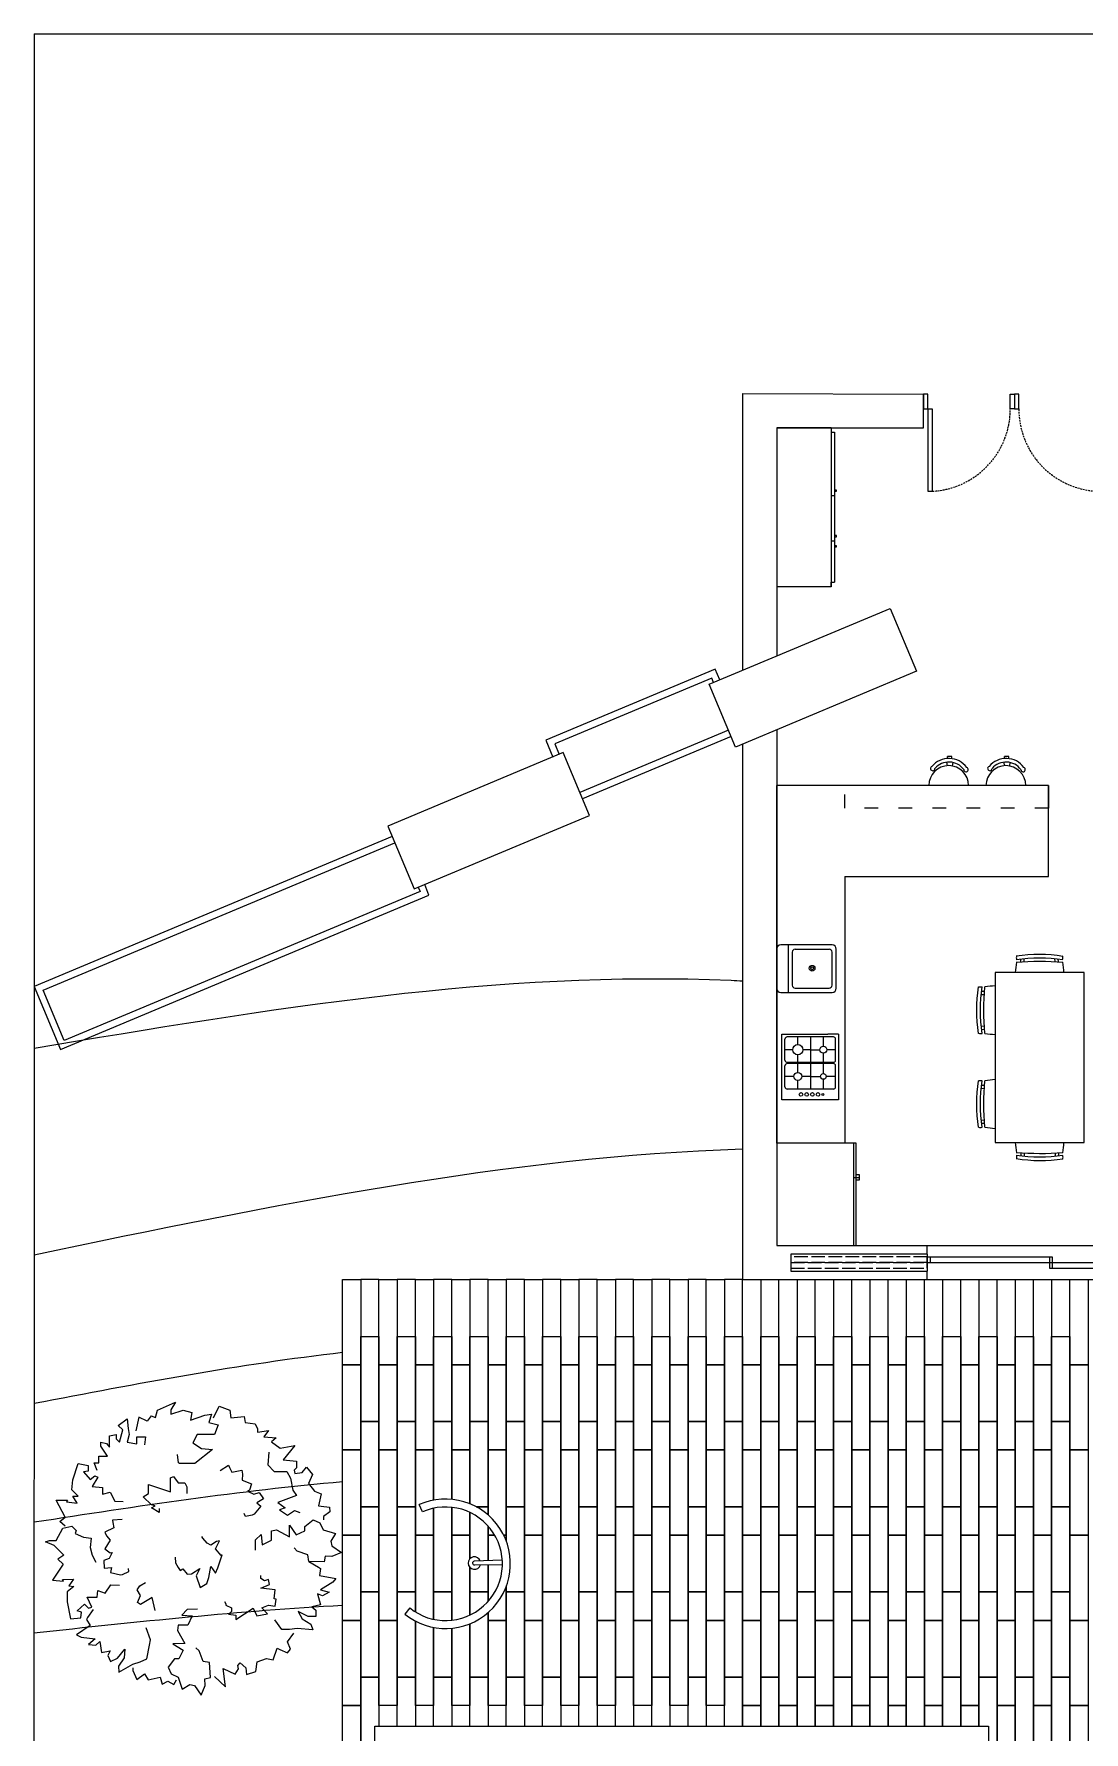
# Model space of a CAD drawing. Header units: millimetres. Extents: x 3468 to 20390, y -976 to 7887.
# Drawn here: x 14313 to 15237, y 6392 to 7887 of the extents above; entities that cross this region are included whole.
import ezdxf

# ---------------------------------------------------------------- set-up
doc = ezdxf.new("R2010")
doc.units = ezdxf.units.MM
for name, pattern in [('ACAD_ISO02W100', [15, 12, -3]), ('ACAD_ISO03W100', [30, 12, -18]), ('TRATTEGGIATA2', [9.525, 6.35, -3.175])]:
    doc.linetypes.add(name, pattern=pattern)
for name, color, linetype, lineweight in [('A-DOOR-FULL', 4, 'Continuous', 18), ('A-FURN', 9, 'Continuous', 13), ('curve di livello', 6, 'Continuous', 9), ('MURO', 1, 'Continuous', 25), ('pavimentazione esterna', 51, 'Continuous', 15), ('PROIEZIONI_finissime_fine lines', 251, 'Continuous', 5), ('VERDE_alberi', 104, 'Continuous', 5), ('vetro', 140, 'Continuous', 15), ('Wall', 7, 'Continuous', 20)]:
    doc.layers.add(name, color=color, linetype=linetype, lineweight=lineweight)
doc.layers.add('VEGETAZIONE', color=7, linetype='Continuous', true_color=0x007a00)
doc.layers.add('VERDE_giardino_garden', color=7, linetype='Continuous', lineweight=13, true_color=0x426227)

# ---------------------------------------------------------------- blocks, each defined once
blk = doc.blocks.new('REF36T')
for p, q in [((0, -26.999999), (36, -26.999999)), ((11, -27.999999), (11, -28.999999)), ((11, -28.999999), (13, -28.999999)), ((12, -26.999999), (12, -28.999999)), ((13, -28.999999), (13, -27.999999))]:
    blk.add_line(p, q)
blk.add_lwpolyline([(0, -27.999999), (0, 0), (36, 0), (36, -27.999999)], close=True)
blk = doc.blocks.new('A$C396F796F')
at = {"layer": 'VERDE_alberi'}
for points in [[(-1.246, 3.854), (-1.122, 3.81), (-1.066, 4.005), (-0.576, 4.226), (-0.702, 4.018), (-0.702, 3.901), (-0.365, 4.005), (-0.127, 3.94), (-0.155, 3.732), (0.238, 3.875), (0.42, 3.901), (0.35, 3.667), (0.602, 3.602), (0.504, 3.341), (0.027, 3.341), (-0.099, 3.107), (0.14, 2.951), (0.448, 2.925), (-0.043, 2.535), (-0.463, 2.535), (-0.491, 2.561), (-0.519, 2.782)], [(-2.728, 2.349), (-2.813, 2.557), (-2.686, 2.557), (-2.686, 2.739), (-2.448, 2.739), (-2.63, 3.012), (-2.63, 3.129), (-2.476, 3.09), (-2.392, 2.986), (-2.392, 3.299), (-2.21, 3.338), (-2.21, 3.22), (-2.111, 3.129), (-2.027, 3.468), (-2.153, 3.585), (-1.901, 3.767), (-1.873, 3.507), (-1.845, 3.338), (-1.901, 3.129), (-1.635, 3.077), (-1.635, 3.273), (-1.396, 3.273), (-1.424, 3.051)], [(-1.246, 3.854), (-1.35, 3.705), (-1.586, 3.82), (-1.668, 3.437)], [(0.476, 3.797), (0.63, 4.122), (0.925, 4.005), (0.953, 3.797), (1.318, 3.836), (1.346, 3.667), (1.626, 3.628), (1.682, 3.498), (1.682, 3.406), (1.991, 3.445), (1.864, 3.276), (2.201, 3.25), (2.075, 3.133), (2.31, 2.958)], [(1.996, 2.85), (1.968, 2.499), (2.15, 2.317), (2.496, 2.316), (2.594, 2.134), (2.66, 1.8), (2.758, 1.657), (2.25, 1.465), (2.445, 1.315), (2.291, 1.263), (2.511, 1.118), (2.706, 1.241), (2.855, 1.185)], [(2.31, 2.958), (2.718, 3.036), (2.394, 2.642), (2.764, 2.602), (2.764, 2.422), (2.694, 2.352), (2.714, 2.262), (2.913, 2.292), (3.033, 2.442), (3.203, 2.232), (3.093, 1.983), (3.261, 1.772), (3.44, 1.703), (3.363, 1.373), (3.443, 1.363), (3.673, 1.334), (3.683, 1.204), (3.503, 1.074), (3.502, 0.985)], [(-3.608, 0.808), (-3.762, 0.939), (-3.608, 1.056), (-3.86, 1.524), (-3.552, 1.524), (-3.58, 1.485), (-3.285, 1.446), (-3.398, 1.641), (-3.257, 1.641), (-3.426, 1.81), (-3.398, 2.084), (-3.257, 2.539), (-2.977, 2.487), (-2.977, 2.331), (-3.103, 2.305), (-2.921, 2.097), (-2.795, 2.201), (-2.71, 2.162), (-2.865, 1.901), (-2.584, 1.875), (-2.584, 1.693), (-2.374, 1.745), (-2.248, 1.498), (-2.017, 1.489)], [(0.661, 2.348), (0.888, 2.491), (0.917, 2.432), (0.981, 2.304), (1.254, 2.354), (1.275, 2.248), (1.264, 2.082), (1.52, 1.978), (1.466, 1.805), (1.415, 1.78), (1.586, 1.69), (1.735, 1.736), (1.853, 1.562), (1.671, 1.457), (1.779, 1.365), (1.593, 1.141), (1.543, 1.116), (1.357, 1.081), (1.316, 1.163)], [(-1.019, 1.294), (-1.019, 1.19), (-1.23, 1.32), (-1.132, 1.372), (-1.23, 1.398), (-1.468, 1.619), (-1.314, 1.71), (-1.314, 1.957), (-0.711, 1.762), (-0.711, 2.139), (-0.627, 2.178), (-0.501, 2.009), (-0.318, 2.009), (-0.262, 1.892), (-0.262, 1.71)], [(-2.04, 0.991), (-2.307, 0.973), (-2.296, 0.909), (-2.273, 0.768), (-2.523, 0.647), (-2.478, 0.549), (-2.371, 0.422), (-2.517, 0.186), (-2.371, 0.079), (-2.316, 0.088), (-2.401, -0.084), (-2.548, -0.136), (-2.542, -0.345), (-2.332, -0.324), (-2.366, -0.461), (-2.084, -0.533), (-2.029, -0.524), (-1.857, -0.442), (-1.872, -0.353)], [(1.633, 0.153), (1.633, 0.439), (1.787, 0.582), (1.815, 0.296), (2.068, 0.426), (2.068, 0.686), (2.208, 0.712), (2.572, 0.517), (2.572, 0.842), (2.755, 0.569), (2.993, 0.686), (2.993, 0.803), (3.218, 0.985), (3.4, 0.907), (3.498, 0.712), (3.835, 0.608), (3.708, 0.4), (3.736, 0.27), (4.003, 0.088), (3.736, -0.029), (3.554, -0.016), (3.526, -0.173), (3.105, -0.16), (3.077, 0.023), (2.783, 0.127), (2.699, 0.218)], [(-3.646, 0.014), (-3.916, 0.275), (-4.155, 0.379), (-4.043, 0.418), (-3.86, 0.418), (-3.678, 0.756), (-3.426, 0.808), (-3.313, 0.691), (-3.341, 0.613), (-3.103, 0.509), (-2.893, 0.483), (-2.921, 0.223), (-2.865, 0.015), (-2.767, -0.18)], [(-0.584, -0.039), (-0.577, -0.199), (-0.496, -0.331), (-0.445, -0.414), (-0.367, -0.366), (-0.25, -0.508), (-0.132, -0.501), (0.101, -0.358), (-0.006, -0.556), (0.104, -0.883), (0.292, -0.767), (0.344, -0.604), (0.404, -0.303), (0.532, -0.488), (0.592, -0.336), (0.71, 0.017), (0.688, 0.004), (0.53, 0.186), (0.641, 0.403), (0.56, 0.386), (0.405, 0.29), (0.298, 0.34), (0.18, 0.481), (0.151, 0.529)], [(-3.646, 0.014), (-3.812, -0.101), (-3.669, -0.232), (-3.965, -0.675), (-3.658, -0.704), (-3.682, -0.662), (-3.385, -0.652), (-3.515, -0.835), (-3.376, -0.848), (-3.559, -1.001), (-3.558, -1.276), (-3.461, -1.742), (-3.177, -1.717), (-3.162, -1.562), (-3.285, -1.524), (-3.084, -1.334), (-2.968, -1.449), (-2.881, -1.419), (-3.01, -1.145), (-2.728, -1.146), (-2.711, -0.964), (-2.506, -1.036), (-2.357, -0.802), (-2.118, -0.815)], [(3.105, -0.16), (3.365, -0.315), (3.421, -0.354), (3.393, -0.549), (3.842, -0.627), (3.758, -0.731), (3.421, -0.939), (3.659, -1.004), (3.477, -1.109), (3.337, -1.057), (3.421, -1.356), (3.183, -1.408), (3.295, -1.499), (3.295, -1.681), (3.084, -1.681), (2.804, -1.538), (2.916, -1.746), (3.155, -1.889), (3.211, -2.045), (2.776, -2.006), (2.566, -2.032), (2.355, -2.032), (2.168, -1.772)], [(-1.131, -1.513), (-1.214, -1.152), (-1.538, -1.346), (-1.615, -1.294), (-1.535, -1.099), (-1.629, -0.942), (-1.557, -0.834), (-1.401, -0.74)], [(0.773, -1.265), (0.814, -1.331), (0.814, -1.37), (0.968, -1.435), (0.968, -1.539), (0.884, -1.617), (1.094, -1.643), (1.094, -1.76), (1.571, -1.448), (1.669, -1.656), (1.964, -1.604), (1.81, -1.435), (1.992, -1.37), (2.174, -1.396), (2.202, -1.201), (2.146, -1.188), (2.174, -0.94), (1.782, -0.901), (2.02, -0.797), (1.992, -0.654), (1.88, -0.693), (1.782, -0.628), (1.782, -0.55)], [(-2.842, -1.484), (-2.993, -1.703), (-3.028, -1.762), (-2.921, -1.928), (-3.296, -2.186), (-3.176, -2.246), (-2.783, -2.295), (-2.973, -2.453), (-2.764, -2.472), (-2.658, -2.366), (-2.61, -2.673), (-2.372, -2.621), (-2.436, -2.75), (-2.36, -2.916), (-2.168, -2.828), (-1.973, -2.581), (-1.988, -2.817), (-2.145, -3.047), (-2.131, -3.212), (-1.752, -2.995), (-1.55, -2.931), (-1.359, -2.844), (-1.285, -2.466), (-1.258, -2.325), (-1.379, -1.994)], [(0.031, -1.476), (-0.255, -1.481), (-0.395, -1.637), (-0.109, -1.661), (-0.235, -1.915), (-0.495, -1.92), (-0.518, -2.06), (-0.317, -2.421), (-0.642, -2.427), (-0.366, -2.605), (-0.479, -2.845), (-0.596, -2.847), (-0.775, -3.074), (-0.694, -3.255), (-0.497, -3.35), (-0.387, -3.685), (-0.181, -3.555), (-0.051, -3.581), (0.136, -3.844), (0.249, -3.576), (0.233, -3.394), (0.388, -3.363), (0.368, -2.943), (0.186, -2.918), (0.077, -2.625), (-0.016, -2.543)], [(0.498, -3.332), (0.801, -3.616), (0.737, -3.109), (1.071, -3.272), (1.166, -3.12), (1.144, -3.024), (1.209, -2.958), (1.362, -3.09), (1.384, -3.28), (1.64, -3.193), (1.68, -2.923), (1.934, -2.834), (2.122, -2.871), (2.232, -2.551), (2.305, -2.585), (2.516, -2.682), (2.593, -2.577), (2.51, -2.372), (2.684, -2.133)], [(-1.752, -3.092), (-1.752, -3.164), (-1.641, -3.414), (-1.425, -3.255), (-1.322, -3.426), (-0.992, -3.346), (-0.936, -3.54), (-0.788, -3.46), (-0.617, -3.551), (-0.541, -3.424)]]:
    blk.add_lwpolyline(points, dxfattribs=at)

msp = doc.modelspace()

# ---------------------------------------------------------------- linework, layer by layer
for p, q in [((14313, 7886.9), (16313, 7886.9)), ((14313, 7886.9), (14313, 6993.9)), ((14313, 6993.9), (14313, 6812.1)), ((14313, 6812.1), (14313, 6681.3)), ((14313, 6681.3), (14312.9, 6547)), ((14312.9, 6547), (14312.9, 6419.6)), ((14312.9, 6419.6), (14312.9, 6295.6))]:
    msp.add_line(p, q)
at = {"layer": 'A-DOOR-FULL'}
for p, q in [((15172.2, 7556.7), (15172.2, 7569.8)), ((15172.2, 7569.8), (15175.9, 7569.8)), ((15175.9, 7569.8), (15175.9, 7556.7)), ((15179.7, 7569.8), (15175.9, 7569.8)), ((15175.9, 7569.8), (15175.9, 7556.7)), ((15179.7, 7556.7), (15179.7, 7569.8)), ((15099.7, 7556.7), (15103.5, 7556.7)), ((15099.7, 7556.7), (15099.7, 7484.2)), ((15103.5, 7556.7), (15103.5, 7484.2)), ((15175.9, 7556.7), (15172.2, 7556.7)), ((15175.9, 7556.7), (15179.7, 7556.7)), ((15099.7, 7484.2), (15103.5, 7484.2))]:
    msp.add_line(p, q, dxfattribs=at)
msp.add_lwpolyline([(15095.9, 7569.8), (15095.9, 7556.7), (15099.7, 7556.7), (15099.7, 7569.8)], close=True, dxfattribs=at)
at = {"layer": 'A-DOOR-FULL', "linetype": 'TRATTEGGIATA2', "ltscale": 0.25}
for centre, start, end in [((15099.7, 7556.7), 272.9777, 0), ((15252.2, 7556.7), 180, 267.0223)]:
    msp.add_arc(centre, 72.5, start, end, dxfattribs=at)
at = {"layer": 'A-FURN'}
for p, q in [((15014.6, 7540.2), (14966.6, 7540.2)), ((15014.6, 7540.2), (14966.6, 7540.2)), ((14966.6, 7540.2), (15014.6, 7540.2)), ((15014.6, 7540.2), (15014.6, 7400.2)), ((15014.6, 7540.2), (15014.6, 7536.2)), ((15014.6, 7536.2), (15017.6, 7536.2)), ((15017.6, 7536.2), (15017.6, 7404.2)), ((15017.6, 7480.2), (15014.6, 7480.2)), ((15019.2, 7485.2), (15017.6, 7485.2)), ((15017.6, 7484.2), (15019.2, 7484.2)), ((15019.2, 7484.2), (15019.2, 7485.2)), ((15019.2, 7445.2), (15017.6, 7445.2)), ((15019.2, 7444.2), (15019.2, 7445.2)), ((15017.6, 7440.2), (15014.6, 7440.2)), ((15017.6, 7444.2), (15019.2, 7444.2)), ((15019.2, 7436.2), (15017.6, 7436.2)), ((15017.6, 7435.2), (15019.2, 7435.2)), ((15019.2, 7435.2), (15019.2, 7436.2)), ((15014.6, 7400.2), (15014.6, 7404.2)), ((15014.6, 7404.2), (15017.6, 7404.2)), ((15014.6, 7400.2), (14966.6, 7400.2)), ((15116.2, 7245.7), (15116.5, 7242.6)), ((15116.8, 7248.9), (15116.8, 7250.6)), ((15120.7, 7250.6), (15116.8, 7250.6)), ((15120.7, 7248.8), (15120.7, 7250.6)), ((15121.6, 7245.4), (15121.1, 7242.4)), ((15166.5, 7245.7), (15166.8, 7242.6)), ((15167.1, 7248.9), (15167.1, 7250.6)), ((15171, 7250.6), (15167.1, 7250.6)), ((15171, 7248.8), (15171, 7250.6)), ((15171.9, 7245.4), (15171.4, 7242.4)), ((14966.6, 6910.2), (14966.6, 7225.2)), ((15205.8, 7225.2), (14966.6, 7225.2)), ((15205.8, 7145.2), (15205.8, 7225.2)), ((15205.8, 7225.2), (15205.8, 7205.2)), ((15026.6, 7145.2), (15026.6, 6910.2)), ((15026.6, 7145.2), (15205.8, 7145.2)), ((14976.6, 7084.9), (14976.6, 7043)), ((14982.8, 7081.1), (15012.8, 7081.1)), ((15181.2, 7072.5), (15181.1, 7069.9)), ((15184.1, 7072.9), (15184, 7070.1)), ((15211.6, 7070.1), (15211.5, 7072.9)), ((15214.5, 7069.9), (15214.4, 7072.5)), ((15149.5, 7043.9), (15146.9, 7043.8)), ((15149.4, 7041), (15146.6, 7040.9)), ((15146.6, 7013.5), (15149.4, 7013.4)), ((14971, 6948.4), (14971, 7006.4)), ((14971, 7006.4), (15011.6, 7006.4)), ((14973.9, 6983.4), (14973.9, 7001.9)), ((15011.6, 7003.9), (14975.5, 7003.9)), ((14985.2, 6997.1), (14985.2, 7003.9)), ((14996.4, 7003.9), (14996.4, 6981.4)), ((15007.7, 6995.6), (15007.7, 7003.9)), ((15021, 7006.4), (15011.6, 7006.4)), ((15016.5, 7003.9), (15011.6, 7003.9)), ((15018.5, 6983.4), (15018.5, 7001.9)), ((15021, 7006.4), (15021, 6948.4)), ((15146.9, 7010.6), (15149.5, 7010.5)), ((14980.7, 6992.6), (14973.9, 6992.6)), ((14985.2, 6981.4), (14985.2, 6988.1)), ((14996.4, 6992.6), (14989.7, 6992.6)), ((14996.4, 6992.6), (15004.7, 6992.6)), ((15007.7, 6981.4), (15007.7, 6989.6)), ((15011.6, 6992.6), (15010.3, 6992.6)), ((15018.5, 6992.6), (15011.6, 6992.6)), ((14973.9, 6959.9), (14973.9, 6978.4)), ((14981.7, 6969.1), (14973.9, 6969.1)), ((15011.6, 6981.4), (14975.5, 6981.4)), ((15011.6, 6980.4), (14975.5, 6980.4)), ((14985.2, 6972.6), (14985.2, 6980.4)), ((14996.4, 6969.1), (14988.7, 6969.1)), ((14996.4, 6980.4), (14996.4, 6957.9)), ((14996.4, 6969.1), (15005.2, 6969.1)), ((15007.7, 6971.6), (15007.7, 6980.4)), ((15011.6, 6969.1), (15009.8, 6969.1)), ((15016.5, 6981.4), (15011.6, 6981.4)), ((15016.5, 6980.4), (15011.6, 6980.4)), ((15018.5, 6969.1), (15011.6, 6969.1)), ((15018.5, 6959.9), (15018.5, 6978.4)), ((15011.6, 6957.9), (14975.9, 6957.9)), ((14985.2, 6957.9), (14985.2, 6965.6)), ((15007.7, 6957.9), (15007.7, 6966.6)), ((15016.5, 6957.9), (15011.6, 6957.9)), ((15149.4, 6958.4), (15146.6, 6958.3)), ((15149.5, 6961.2), (15146.9, 6961.1)), ((15011.6, 6948.4), (14971, 6948.4)), ((15021, 6948.4), (15011.6, 6948.4)), ((15146.6, 6930.8), (15149.4, 6930.7)), ((15146.9, 6927.9), (15149.5, 6927.9)), ((15181.5, 6901.6), (15181.6, 6898.9)), ((15184.4, 6901.4), (15184.5, 6898.6)), ((15212, 6898.6), (15212, 6901.4)), ((15214.8, 6898.9), (15214.9, 6901.6)), ((14725.1, 6543.2), (14700.5, 6542.2)), ((14725.2, 6539), (14700.6, 6538.9))]:
    msp.add_line(p, q, dxfattribs=at)
at = {"layer": 'A-FURN', "linetype": 'ACAD_ISO03W100'}
for p, q in [((15026.6, 7205.2), (15026.6, 7225.2)), ((15205.8, 7205.2), (15026.6, 7205.2))]:
    msp.add_line(p, q, dxfattribs=at)
at = {"layer": 'A-FURN'}
for points in [[(14966.6, 7081.1), (14966.6, 7046.8)], [(15015.3, 7084.9), (14970.3, 7084.9)], [(14980.3, 7078.6), (14980.3, 7049.3)], [(15015.3, 7049.3), (15015.3, 7078.6)], [(15019.1, 7046.8), (15019.1, 7081.1)], [(14970.3, 7043), (15015.3, 7043)], [(14982.8, 7046.8), (15012.8, 7046.8)]]:
    msp.add_lwpolyline(points, dxfattribs=at)
for points in [[(15177.5, 7075.2, -0.076111), (15218.5, 7075.1, -3.508425)], [(15177.5, 7072, -0.076135), (15218.5, 7072, -3.508425)], [(15177.5, 7069.7, -0.040002), (15218.5, 7069.6, -3.508425)], [(15144.3, 7007, -0.076111), (15144.3, 7047.9, -3.508425)], [(15147.4, 7006.9, -0.076135), (15147.5, 7047.9, -3.508425)], [(15149.8, 7006.9, -0.040002), (15149.8, 7047.9, -3.508425)], [(15144.3, 6924.3, -0.076111), (15144.3, 6965.3, -3.508425)], [(15147.4, 6924.3, -0.076135), (15147.5, 6965.3, -3.508425)], [(15149.8, 6924.3, -0.040002), (15149.8, 6965.3, -3.508425)], [(15218.5, 6901.8, -0.040002), (15177.5, 6901.9, -3.508425)], [(15218.5, 6899.4, -0.076135), (15177.5, 6899.5, -3.508425)], [(15218.5, 6896.3, -0.076111), (15177.5, 6896.4, -3.508425)]]:
    msp.add_lwpolyline(points, format="xyb", dxfattribs=at)
msp.add_lwpolyline([(15237.1, 7060.5), (15158.9, 7060.5), (15158.9, 6910.9), (15237.1, 6910.9)], close=True, dxfattribs=at)
for centre, radius in [((14997.8, 7064.3), 2.5), ((14997.8, 7064.3), 1.25), ((14985.2, 6992.6), 4.5), ((15007.7, 6992.6), 3), ((14985.2, 6969.1), 3.5), ((15007.7, 6969.1), 2.5), ((14988, 6953.2), 1.6), ((14993, 6953.2), 1.6), ((14998, 6953.2), 1.6), ((15003, 6953.2), 1.6), ((15007.2, 6953.2), 0.8)]:
    msp.add_circle(centre, radius, dxfattribs=at)
for centre, radius, start, end in [((15118, 7225.2), 17.5, 0.014, 179.986), ((15103.9, 7240.2), 1.95, 110.7405, 0.7528), ((15118.2, 7229.5), 19.5, 36.5122, 140.0778), ((15118.2, 7229.5), 16.3, 36.5122, 138.9658), ((15133.2, 7239.2), 1.95, 181.0303, 71.9941), ((15168.3, 7225.2), 17.5, 0.014, 179.986), ((15154.2, 7240.2), 1.95, 110.7405, 0.7528), ((15168.5, 7229.5), 19.5, 36.5122, 140.0778), ((15168.5, 7229.5), 16.3, 36.5122, 138.9658), ((15183.5, 7239.2), 1.95, 181.0303, 71.9941), ((14970.3, 7081.1), 3.75, 90, 180), ((14982.8, 7078.6), 2.5, 90, 180), ((15012.8, 7078.6), 2.5, 0, 90), ((15015.3, 7081.1), 3.75, 0, 90), ((15188.3, 7073.6), 10.8, 171.5154, 188.2468), ((15207.6, 7073.6), 10.8, 351.5154, 8.2468), ((15320.9, 7049), 144.8, 171.7935, 175.4272), ((15075.2, 7049.2), 144.7, 4.4723, 8.0879), ((14970.3, 7046.8), 3.75, 180, 270), ((14982.8, 7049.3), 2.5, 180, 270), ((15012.8, 7049.3), 2.5, 270, 0), ((15015.3, 7046.8), 3.75, 270, 0), ((15145.9, 7037), 10.8, 81.5154, 98.2468), ((15170.2, 6904.6), 144.7, 94.4723, 98.0879), ((14976.1, 7001.7), 2.2, 94.974, 175.026), ((15016.3, 7001.7), 2.2, 4.974, 85.026), ((15145.9, 7017.7), 10.8, 261.5154, 278.2468), ((15170.5, 7150.3), 144.8, 261.7935, 265.4272), ((14976.1, 6983.5), 2.2, 184.974, 265.026), ((15016.3, 6983.5), 2.2, 274.974, 355.026), ((14976.1, 6978.2), 2.2, 94.974, 175.026), ((15016.3, 6978.2), 2.2, 4.974, 85.026), ((14976.1, 6960), 2.2, 184.974, 265.026), ((15016.3, 6960), 2.2, 274.974, 355.026), ((15145.9, 6954.4), 10.8, 81.5154, 98.2468), ((15170.2, 6822), 144.7, 94.4723, 98.0879), ((15145.9, 6935), 10.8, 261.5154, 278.2468), ((15170.5, 7067.6), 144.8, 261.7935, 265.4272), ((15320.8, 6922.2), 144.7, 184.4723, 188.0879), ((15075.1, 6922.5), 144.8, 351.7935, 355.4272), ((15188.4, 6897.9), 10.8, 171.5154, 188.2468), ((15207.8, 6897.9), 10.8, 351.5154, 8.2468), ((14700.6, 6540.6), 5.48, 19.9829, 342.5641), ((14700.6, 6540.6), 1.67, 94.1189, 268.428)]:
    msp.add_arc(centre, radius, start, end, dxfattribs=at)
at = {"layer": 'curve di livello'}
msp.add_open_spline([(14313, 6993.9), (14517.6, 7028.3), (14725.5, 7063.3), (14933.3, 7053.4), (14936.6, 7053.2)], degree=3, knots=[0, 0, 0, 0, 616.486041, 626.504857, 626.504857, 626.504857, 626.504857], dxfattribs=at)
for points in [[(14313, 6812.1), (14521.7, 6855.5), (14730.4, 6898.8), (14936.6, 6905.3)], [(14313, 6681.3), (14403.7, 6698.7), (14494.5, 6716), (14584.6, 6726.2)], [(14313, 6576.8), (14403.6, 6590.7), (14494.3, 6604.6), (14584.6, 6612.4)], [(14312.9, 6479.2), (14403.6, 6489), (14494.3, 6498.7), (14584.6, 6503.5)]]:
    msp.add_open_spline(points, degree=3, dxfattribs=at)
at = {"layer": 'MURO'}
for p, q in [((14907.2, 7314.4), (15066.6, 7381.1)), ((15066.6, 7381.1), (15089.7, 7325.8)), ((15089.7, 7325.8), (14930.4, 7259.1)), ((14930.4, 7259.1), (14907.2, 7314.4)), ((14778.8, 7254.2), (14624.4, 7189.5)), ((14802, 7198.8), (14778.8, 7254.2)), ((14647.5, 7134.1), (14802, 7198.8)), ((14624.4, 7189.5), (14647.5, 7134.1))]:
    msp.add_line(p, q, dxfattribs=at)
msp.add_lwpolyline([(14778.8, 7254.2), (14624.4, 7189.5), (14647.5, 7134.1), (14802, 7198.8)], close=True, dxfattribs=at)
at = {"layer": 'pavimentazione esterna'}
for p, q in [((14616.6, 6790.2), (14600.6, 6790.2)), ((14648.6, 6790.2), (14632.6, 6790.2)), ((14680.6, 6790.2), (14664.6, 6790.2)), ((14712.6, 6790.2), (14696.6, 6790.2)), ((14744.6, 6790.2), (14728.6, 6790.2)), ((14776.6, 6790.2), (14760.6, 6790.2)), ((14808.6, 6790.2), (14792.6, 6790.2)), ((14840.6, 6790.2), (14824.6, 6790.2)), ((14872.6, 6790.2), (14856.6, 6790.2)), ((14904.6, 6790.2), (14888.6, 6790.2)), ((14936.6, 6790.2), (14920.6, 6790.2))]:
    msp.add_line(p, q, dxfattribs=at)
for points in [[(14584.6, 6790.2), (14600.6, 6790.2), (14600.6, 6715.2), (14584.6, 6715.2), (14584.6, 6790.2)], [(14616.6, 6790.2), (14632.6, 6790.2), (14632.6, 6715.2), (14616.6, 6715.2), (14616.6, 6790.2)], [(14648.6, 6790.2), (14664.6, 6790.2), (14664.6, 6715.2), (14648.6, 6715.2), (14648.6, 6790.2)], [(14680.6, 6790.2), (14696.6, 6790.2), (14696.6, 6715.2), (14680.6, 6715.2), (14680.6, 6790.2)], [(14712.6, 6790.2), (14728.6, 6790.2), (14728.6, 6715.2), (14712.6, 6715.2), (14712.6, 6790.2)], [(14744.6, 6790.2), (14760.6, 6790.2), (14760.6, 6715.2), (14744.6, 6715.2), (14744.6, 6790.2)], [(14776.6, 6790.2), (14792.6, 6790.2), (14792.6, 6715.2), (14776.6, 6715.2), (14776.6, 6790.2)], [(14808.6, 6790.2), (14824.6, 6790.2), (14824.6, 6715.2), (14808.6, 6715.2), (14808.6, 6790.2)], [(14840.6, 6790.2), (14856.6, 6790.2), (14856.6, 6715.2), (14840.6, 6715.2), (14840.6, 6790.2)], [(14872.6, 6790.2), (14888.6, 6790.2), (14888.6, 6715.2), (14872.6, 6715.2), (14872.6, 6790.2)], [(14904.6, 6790.2), (14920.6, 6790.2), (14920.6, 6715.2), (14904.6, 6715.2), (14904.6, 6790.2)], [(14936.6, 6790.2), (14952.6, 6790.2), (14952.6, 6715.2), (14936.6, 6715.2), (14936.6, 6790.2)], [(14968.6, 6790.2), (14984.6, 6790.2), (14984.6, 6715.2), (14968.6, 6715.2), (14968.6, 6790.2)], [(15000.6, 6790.2), (15016.6, 6790.2), (15016.6, 6715.2), (15000.6, 6715.2), (15000.6, 6790.2)], [(15032.6, 6790.2), (15048.6, 6790.2), (15048.6, 6715.2), (15032.6, 6715.2), (15032.6, 6790.2)], [(15064.6, 6790.2), (15080.6, 6790.2), (15080.6, 6715.2), (15064.6, 6715.2), (15064.6, 6790.2)], [(15096.6, 6790.2), (15112.6, 6790.2), (15112.6, 6715.2), (15096.6, 6715.2), (15096.6, 6790.2)], [(15128.6, 6790.2), (15144.6, 6790.2), (15144.6, 6715.2), (15128.6, 6715.2), (15128.6, 6790.2)], [(15160.6, 6790.2), (15176.6, 6790.2), (15176.6, 6715.2), (15160.6, 6715.2), (15160.6, 6790.2)], [(15192.6, 6790.2), (15208.6, 6790.2), (15208.6, 6715.2), (15192.6, 6715.2), (15192.6, 6790.2)], [(15224.6, 6790.2), (15240.6, 6790.2), (15240.6, 6715.2), (15224.6, 6715.2), (15224.6, 6790.2)], [(14600.6, 6740.2), (14616.6, 6740.2), (14616.6, 6665.2), (14600.6, 6665.2), (14600.6, 6740.2)], [(14632.6, 6740.2), (14648.6, 6740.2), (14648.6, 6665.2), (14632.6, 6665.2), (14632.6, 6740.2)], [(14664.6, 6740.2), (14680.6, 6740.2), (14680.6, 6665.2), (14664.6, 6665.2), (14664.6, 6740.2)], [(14696.6, 6740.2), (14712.6, 6740.2), (14712.6, 6665.2), (14696.6, 6665.2), (14696.6, 6740.2)], [(14728.6, 6740.2), (14744.6, 6740.2), (14744.6, 6665.2), (14728.6, 6665.2), (14728.6, 6740.2)], [(14760.6, 6740.2), (14776.6, 6740.2), (14776.6, 6665.2), (14760.6, 6665.2), (14760.6, 6740.2)], [(14792.6, 6740.2), (14808.6, 6740.2), (14808.6, 6665.2), (14792.6, 6665.2), (14792.6, 6740.2)], [(14824.6, 6740.2), (14840.6, 6740.2), (14840.6, 6665.2), (14824.6, 6665.2), (14824.6, 6740.2)], [(14856.6, 6740.2), (14872.6, 6740.2), (14872.6, 6665.2), (14856.6, 6665.2), (14856.6, 6740.2)], [(14888.6, 6740.2), (14904.6, 6740.2), (14904.6, 6665.2), (14888.6, 6665.2), (14888.6, 6740.2)], [(14920.6, 6740.2), (14936.6, 6740.2), (14936.6, 6665.2), (14920.6, 6665.2), (14920.6, 6740.2)], [(14952.6, 6740.2), (14968.6, 6740.2), (14968.6, 6665.2), (14952.6, 6665.2), (14952.6, 6740.2)], [(14984.6, 6740.2), (15000.6, 6740.2), (15000.6, 6665.2), (14984.6, 6665.2), (14984.6, 6740.2)], [(15016.6, 6740.2), (15032.6, 6740.2), (15032.6, 6665.2), (15016.6, 6665.2), (15016.6, 6740.2)], [(15048.6, 6740.2), (15064.6, 6740.2), (15064.6, 6665.2), (15048.6, 6665.2), (15048.6, 6740.2)], [(15080.6, 6740.2), (15096.6, 6740.2), (15096.6, 6665.2), (15080.6, 6665.2), (15080.6, 6740.2)], [(15112.6, 6740.2), (15128.6, 6740.2), (15128.6, 6665.2), (15112.6, 6665.2), (15112.6, 6740.2)], [(15144.6, 6740.2), (15160.6, 6740.2), (15160.6, 6665.2), (15144.6, 6665.2), (15144.6, 6740.2)], [(15176.6, 6740.2), (15192.6, 6740.2), (15192.6, 6665.2), (15176.6, 6665.2), (15176.6, 6740.2)], [(15208.6, 6740.2), (15224.6, 6740.2), (15224.6, 6665.2), (15208.6, 6665.2), (15208.6, 6740.2)], [(14584.6, 6715.2), (14600.6, 6715.2), (14600.6, 6640.2), (14584.6, 6640.2), (14584.6, 6715.2)], [(14616.6, 6715.2), (14632.6, 6715.2), (14632.6, 6640.2), (14616.6, 6640.2), (14616.6, 6715.2)], [(14648.6, 6715.2), (14664.6, 6715.2), (14664.6, 6640.2), (14648.6, 6640.2), (14648.6, 6715.2)], [(14680.6, 6715.2), (14696.6, 6715.2), (14696.6, 6640.2), (14680.6, 6640.2), (14680.6, 6715.2)], [(14712.6, 6715.2), (14728.6, 6715.2), (14728.6, 6640.2), (14712.6, 6640.2), (14712.6, 6715.2)], [(14744.6, 6715.2), (14760.6, 6715.2), (14760.6, 6640.2), (14744.6, 6640.2), (14744.6, 6715.2)], [(14776.6, 6715.2), (14792.6, 6715.2), (14792.6, 6640.2), (14776.6, 6640.2), (14776.6, 6715.2)], [(14808.6, 6715.2), (14824.6, 6715.2), (14824.6, 6640.2), (14808.6, 6640.2), (14808.6, 6715.2)], [(14840.6, 6715.2), (14856.6, 6715.2), (14856.6, 6640.2), (14840.6, 6640.2), (14840.6, 6715.2)], [(14872.6, 6715.2), (14888.6, 6715.2), (14888.6, 6640.2), (14872.6, 6640.2), (14872.6, 6715.2)], [(14904.6, 6715.2), (14920.6, 6715.2), (14920.6, 6640.2), (14904.6, 6640.2), (14904.6, 6715.2)], [(14936.6, 6715.2), (14952.6, 6715.2), (14952.6, 6640.2), (14936.6, 6640.2), (14936.6, 6715.2)], [(14968.6, 6715.2), (14984.6, 6715.2), (14984.6, 6640.2), (14968.6, 6640.2), (14968.6, 6715.2)], [(15000.6, 6715.2), (15016.6, 6715.2), (15016.6, 6640.2), (15000.6, 6640.2), (15000.6, 6715.2)], [(15032.6, 6715.2), (15048.6, 6715.2), (15048.6, 6640.2), (15032.6, 6640.2), (15032.6, 6715.2)], [(15064.6, 6715.2), (15080.6, 6715.2), (15080.6, 6640.2), (15064.6, 6640.2), (15064.6, 6715.2)], [(15096.6, 6715.2), (15112.6, 6715.2), (15112.6, 6640.2), (15096.6, 6640.2), (15096.6, 6715.2)], [(15128.6, 6715.2), (15144.6, 6715.2), (15144.6, 6640.2), (15128.6, 6640.2), (15128.6, 6715.2)], [(15160.6, 6715.2), (15176.6, 6715.2), (15176.6, 6640.2), (15160.6, 6640.2), (15160.6, 6715.2)], [(15192.6, 6715.2), (15208.6, 6715.2), (15208.6, 6640.2), (15192.6, 6640.2), (15192.6, 6715.2)], [(15224.6, 6715.2), (15240.6, 6715.2), (15240.6, 6640.2), (15224.6, 6640.2), (15224.6, 6715.2)], [(14600.6, 6665.2), (14616.6, 6665.2), (14616.6, 6590.2), (14600.6, 6590.2), (14600.6, 6665.2)], [(14632.6, 6665.2), (14648.6, 6665.2), (14648.6, 6590.2), (14632.6, 6590.2), (14632.6, 6665.2)], [(14664.6, 6665.2), (14680.6, 6665.2), (14680.6, 6596.7)], [(14664.6, 6596), (14664.6, 6665.2)], [(14696.6, 6665.2), (14712.6, 6665.2), (14712.6, 6590.2), (14702.2, 6590.2)], [(14696.6, 6592.8), (14696.6, 6665.2)], [(14728.6, 6665.2), (14744.6, 6665.2), (14744.6, 6590.2), (14728.6, 6590.2), (14728.6, 6665.2)], [(14760.6, 6665.2), (14776.6, 6665.2), (14776.6, 6590.2), (14760.6, 6590.2), (14760.6, 6665.2)], [(14792.6, 6665.2), (14808.6, 6665.2), (14808.6, 6590.2), (14792.6, 6590.2), (14792.6, 6665.2)], [(14824.6, 6665.2), (14840.6, 6665.2), (14840.6, 6590.2), (14824.6, 6590.2), (14824.6, 6665.2)], [(14856.6, 6665.2), (14872.6, 6665.2), (14872.6, 6590.2), (14856.6, 6590.2), (14856.6, 6665.2)], [(14888.6, 6665.2), (14904.6, 6665.2), (14904.6, 6590.2), (14888.6, 6590.2), (14888.6, 6665.2)], [(14920.6, 6665.2), (14936.6, 6665.2), (14936.6, 6590.2), (14920.6, 6590.2), (14920.6, 6665.2)], [(14952.6, 6665.2), (14968.6, 6665.2), (14968.6, 6590.2), (14952.6, 6590.2), (14952.6, 6665.2)], [(14984.6, 6665.2), (15000.6, 6665.2), (15000.6, 6590.2), (14984.6, 6590.2), (14984.6, 6665.2)], [(15016.6, 6665.2), (15032.6, 6665.2), (15032.6, 6590.2), (15016.6, 6590.2), (15016.6, 6665.2)], [(15048.6, 6665.2), (15064.6, 6665.2), (15064.6, 6590.2), (15048.6, 6590.2), (15048.6, 6665.2)], [(15080.6, 6665.2), (15096.6, 6665.2), (15096.6, 6590.2), (15080.6, 6590.2), (15080.6, 6665.2)], [(15112.6, 6665.2), (15128.6, 6665.2), (15128.6, 6590.2), (15112.6, 6590.2), (15112.6, 6665.2)], [(15144.6, 6665.2), (15160.6, 6665.2), (15160.6, 6590.2), (15144.6, 6590.2), (15144.6, 6665.2)], [(15176.6, 6665.2), (15192.6, 6665.2), (15192.6, 6590.2), (15176.6, 6590.2), (15176.6, 6665.2)], [(15208.6, 6665.2), (15224.6, 6665.2), (15224.6, 6590.2), (15208.6, 6590.2), (15208.6, 6665.2)], [(14584.6, 6640.2), (14600.6, 6640.2), (14600.6, 6565.2), (14584.6, 6565.2), (14584.6, 6640.2)], [(14616.6, 6640.2), (14632.6, 6640.2), (14632.6, 6565.2), (14616.6, 6565.2), (14616.6, 6640.2)], [(14648.6, 6640.2), (14664.6, 6640.2), (14664.6, 6596)], [(14664.6, 6588.8), (14664.6, 6565.2), (14648.6, 6565.2), (14648.6, 6640.2)], [(14680.6, 6640.2), (14696.6, 6640.2), (14696.6, 6592.8)], [(14680.6, 6596.7), (14680.6, 6640.2)], [(14712.6, 6640.2), (14728.6, 6640.2), (14728.6, 6565.2), (14726.3, 6565.2)], [(14712.6, 6583.1), (14712.6, 6640.2)], [(14744.6, 6640.2), (14760.6, 6640.2), (14760.6, 6565.2), (14744.6, 6565.2), (14744.6, 6640.2)], [(14776.6, 6640.2), (14792.6, 6640.2), (14792.6, 6565.2), (14776.6, 6565.2), (14776.6, 6640.2)], [(14808.6, 6640.2), (14824.6, 6640.2), (14824.6, 6565.2), (14808.6, 6565.2), (14808.6, 6640.2)], [(14840.6, 6640.2), (14856.6, 6640.2), (14856.6, 6565.2), (14840.6, 6565.2), (14840.6, 6640.2)], [(14872.6, 6640.2), (14888.6, 6640.2), (14888.6, 6565.2), (14872.6, 6565.2), (14872.6, 6640.2)], [(14904.6, 6640.2), (14920.6, 6640.2), (14920.6, 6565.2), (14904.6, 6565.2), (14904.6, 6640.2)], [(14936.6, 6640.2), (14952.6, 6640.2), (14952.6, 6565.2), (14936.6, 6565.2), (14936.6, 6640.2)], [(14968.6, 6640.2), (14984.6, 6640.2), (14984.6, 6565.2), (14968.6, 6565.2), (14968.6, 6640.2)], [(15000.6, 6640.2), (15016.6, 6640.2), (15016.6, 6565.2), (15000.6, 6565.2), (15000.6, 6640.2)], [(15032.6, 6640.2), (15048.6, 6640.2), (15048.6, 6565.2), (15032.6, 6565.2), (15032.6, 6640.2)], [(15064.6, 6640.2), (15080.6, 6640.2), (15080.6, 6565.2), (15064.6, 6565.2), (15064.6, 6640.2)], [(15096.6, 6640.2), (15112.6, 6640.2), (15112.6, 6565.2), (15096.6, 6565.2), (15096.6, 6640.2)], [(15128.6, 6640.2), (15144.6, 6640.2), (15144.6, 6565.2), (15128.6, 6565.2), (15128.6, 6640.2)], [(15160.6, 6640.2), (15176.6, 6640.2), (15176.6, 6565.2), (15160.6, 6565.2), (15160.6, 6640.2)], [(15192.6, 6640.2), (15208.6, 6640.2), (15208.6, 6565.2), (15192.6, 6565.2), (15192.6, 6640.2)], [(15224.6, 6640.2), (15240.6, 6640.2), (15240.6, 6565.2), (15224.6, 6565.2), (15224.6, 6640.2)], [(14600.6, 6590.2), (14616.6, 6590.2), (14616.6, 6515.2), (14600.6, 6515.2), (14600.6, 6590.2)], [(14632.6, 6590.2), (14648.6, 6590.2), (14648.6, 6515.2), (14632.6, 6515.2), (14632.6, 6590.2)], [(14680.6, 6589.7), (14680.6, 6515.2), (14664.6, 6515.2), (14664.6, 6588.8)], [(14696.6, 6585.2), (14696.6, 6565.2), (14680.6, 6565.2), (14680.6, 6589.7)], [(14696.6, 6544.3), (14696.6, 6585.2)], [(14702.2, 6590.2), (14712.6, 6590.2), (14712.6, 6583.1)], [(14728.6, 6590.2), (14744.6, 6590.2), (14744.6, 6515.2), (14728.6, 6515.2), (14728.6, 6519.9)], [(14728.6, 6560.1), (14728.6, 6590.2)], [(14760.6, 6590.2), (14776.6, 6590.2), (14776.6, 6515.2), (14760.6, 6515.2), (14760.6, 6590.2)], [(14792.6, 6590.2), (14808.6, 6590.2), (14808.6, 6515.2), (14792.6, 6515.2), (14792.6, 6590.2)], [(14824.6, 6590.2), (14840.6, 6590.2), (14840.6, 6515.2), (14824.6, 6515.2), (14824.6, 6590.2)], [(14856.6, 6590.2), (14872.6, 6590.2), (14872.6, 6515.2), (14856.6, 6515.2), (14856.6, 6590.2)], [(14888.6, 6590.2), (14904.6, 6590.2), (14904.6, 6515.2), (14888.6, 6515.2), (14888.6, 6590.2)], [(14920.6, 6590.2), (14936.6, 6590.2), (14936.6, 6515.2), (14920.6, 6515.2), (14920.6, 6590.2)], [(14952.6, 6590.2), (14968.6, 6590.2), (14968.6, 6515.2), (14952.6, 6515.2), (14952.6, 6590.2)], [(14984.6, 6590.2), (15000.6, 6590.2), (15000.6, 6515.2), (14984.6, 6515.2), (14984.6, 6590.2)], [(15016.6, 6590.2), (15032.6, 6590.2), (15032.6, 6515.2), (15016.6, 6515.2), (15016.6, 6590.2)], [(15048.6, 6590.2), (15064.6, 6590.2), (15064.6, 6515.2), (15048.6, 6515.2), (15048.6, 6590.2)], [(15080.6, 6590.2), (15096.6, 6590.2), (15096.6, 6515.2), (15080.6, 6515.2), (15080.6, 6590.2)], [(15112.6, 6590.2), (15128.6, 6590.2), (15128.6, 6515.2), (15112.6, 6515.2), (15112.6, 6590.2)], [(15144.6, 6590.2), (15160.6, 6590.2), (15160.6, 6515.2), (15144.6, 6515.2), (15144.6, 6590.2)], [(15176.6, 6590.2), (15192.6, 6590.2), (15192.6, 6515.2), (15176.6, 6515.2), (15176.6, 6590.2)], [(15208.6, 6590.2), (15224.6, 6590.2), (15224.6, 6515.2), (15208.6, 6515.2), (15208.6, 6590.2)], [(14584.6, 6565.2), (14600.6, 6565.2), (14600.6, 6490.2), (14584.6, 6490.2), (14584.6, 6565.2)], [(14616.6, 6565.2), (14632.6, 6565.2), (14632.6, 6490.2), (14616.6, 6490.2), (14616.6, 6565.2)], [(14648.6, 6565.2), (14664.6, 6565.2), (14664.6, 6491.1)], [(14648.6, 6497.7), (14648.6, 6565.2)], [(14680.6, 6565.2), (14696.6, 6565.2), (14696.6, 6544.3)], [(14680.6, 6490.3), (14680.6, 6565.2)], [(14718.4, 6565.2), (14712.6, 6565.2), (14712.6, 6573.2)], [(14712.6, 6573.2), (14712.6, 6542.7)], [(14712.6, 6565.2), (14718.4, 6565.2)], [(14712.6, 6542.7), (14712.6, 6565.2)], [(14726.3, 6565.2), (14728.6, 6565.2), (14728.6, 6560.1)], [(14744.6, 6565.2), (14760.6, 6565.2), (14760.6, 6490.2), (14744.6, 6490.2), (14744.6, 6565.2)], [(14776.6, 6565.2), (14792.6, 6565.2), (14792.6, 6490.2), (14776.6, 6490.2), (14776.6, 6565.2)], [(14808.6, 6565.2), (14824.6, 6565.2), (14824.6, 6490.2), (14808.6, 6490.2), (14808.6, 6565.2)], [(14840.6, 6565.2), (14856.6, 6565.2), (14856.6, 6490.2), (14840.6, 6490.2), (14840.6, 6565.2)], [(14872.6, 6565.2), (14888.6, 6565.2), (14888.6, 6490.2), (14872.6, 6490.2), (14872.6, 6565.2)], [(14904.6, 6565.2), (14920.6, 6565.2), (14920.6, 6490.2), (14904.6, 6490.2), (14904.6, 6565.2)], [(14936.6, 6565.2), (14952.6, 6565.2), (14952.6, 6490.2), (14936.6, 6490.2), (14936.6, 6565.2)], [(14968.6, 6565.2), (14984.6, 6565.2), (14984.6, 6490.2), (14968.6, 6490.2), (14968.6, 6565.2)], [(15000.6, 6565.2), (15016.6, 6565.2), (15016.6, 6490.2), (15000.6, 6490.2), (15000.6, 6565.2)], [(15032.6, 6565.2), (15048.6, 6565.2), (15048.6, 6490.2), (15032.6, 6490.2), (15032.6, 6565.2)], [(15064.6, 6565.2), (15080.6, 6565.2), (15080.6, 6490.2), (15064.6, 6490.2), (15064.6, 6565.2)], [(15096.6, 6565.2), (15112.6, 6565.2), (15112.6, 6490.2), (15096.6, 6490.2), (15096.6, 6565.2)], [(15128.6, 6565.2), (15144.6, 6565.2), (15144.6, 6490.2), (15128.6, 6490.2), (15128.6, 6565.2)], [(15160.6, 6565.2), (15176.6, 6565.2), (15176.6, 6490.2), (15160.6, 6490.2), (15160.6, 6565.2)], [(15192.6, 6565.2), (15208.6, 6565.2), (15208.6, 6490.2), (15192.6, 6490.2), (15192.6, 6565.2)], [(15224.6, 6565.2), (15240.6, 6565.2), (15240.6, 6490.2), (15224.6, 6490.2), (15224.6, 6565.2)], [(14712.6, 6539), (14712.6, 6515.2), (14696.6, 6515.2), (14696.6, 6536.9)], [(14696.6, 6536.9), (14696.6, 6494.8)], [(14712.6, 6506.8), (14712.6, 6539)], [(14728.6, 6519.9), (14728.6, 6490.2), (14712.6, 6490.2), (14712.6, 6496.9)], [(14600.6, 6515.2), (14616.6, 6515.2), (14616.6, 6440.2), (14600.6, 6440.2), (14600.6, 6515.2)], [(14632.6, 6515.2), (14648.6, 6515.2), (14648.6, 6497.7)], [(14648.6, 6489.6), (14648.6, 6440.2), (14632.6, 6440.2), (14632.6, 6515.2)], [(14664.6, 6515.2), (14680.6, 6515.2), (14680.6, 6490.3)], [(14664.6, 6491.1), (14664.6, 6515.2)], [(14696.6, 6515.2), (14712.6, 6515.2), (14712.6, 6506.8)], [(14696.6, 6494.8), (14696.6, 6515.2)], [(14728.6, 6515.2), (14744.6, 6515.2), (14744.6, 6440.2), (14728.6, 6440.2), (14728.6, 6515.2)], [(14760.6, 6515.2), (14776.6, 6515.2), (14776.6, 6440.2), (14760.6, 6440.2), (14760.6, 6515.2)], [(14792.6, 6515.2), (14808.6, 6515.2), (14808.6, 6440.2), (14792.6, 6440.2), (14792.6, 6515.2)], [(14824.6, 6515.2), (14840.6, 6515.2), (14840.6, 6440.2), (14824.6, 6440.2), (14824.6, 6515.2)], [(14856.6, 6515.2), (14872.6, 6515.2), (14872.6, 6440.2), (14856.6, 6440.2), (14856.6, 6515.2)], [(14888.6, 6515.2), (14904.6, 6515.2), (14904.6, 6440.2), (14888.6, 6440.2), (14888.6, 6515.2)], [(14920.6, 6515.2), (14936.6, 6515.2), (14936.6, 6440.2), (14920.6, 6440.2), (14920.6, 6515.2)], [(14952.6, 6515.2), (14968.6, 6515.2), (14968.6, 6440.2), (14952.6, 6440.2), (14952.6, 6515.2)], [(14984.6, 6515.2), (15000.6, 6515.2), (15000.6, 6440.2), (14984.6, 6440.2), (14984.6, 6515.2)], [(15016.6, 6515.2), (15032.6, 6515.2), (15032.6, 6440.2), (15016.6, 6440.2), (15016.6, 6515.2)], [(15048.6, 6515.2), (15064.6, 6515.2), (15064.6, 6440.2), (15048.6, 6440.2), (15048.6, 6515.2)], [(15080.6, 6515.2), (15096.6, 6515.2), (15096.6, 6440.2), (15080.6, 6440.2), (15080.6, 6515.2)], [(15112.6, 6515.2), (15128.6, 6515.2), (15128.6, 6440.2), (15112.6, 6440.2), (15112.6, 6515.2)], [(15144.6, 6515.2), (15160.6, 6515.2), (15160.6, 6440.2), (15144.6, 6440.2), (15144.6, 6515.2)], [(15176.6, 6515.2), (15192.6, 6515.2), (15192.6, 6440.2), (15176.6, 6440.2), (15176.6, 6515.2)], [(15208.6, 6515.2), (15224.6, 6515.2), (15224.6, 6440.2), (15208.6, 6440.2), (15208.6, 6515.2)], [(14584.6, 6490.2), (14600.6, 6490.2), (14600.6, 6415.2), (14584.6, 6415.2), (14584.6, 6490.2)], [(14616.6, 6490.2), (14632.6, 6490.2), (14632.6, 6415.2), (14616.6, 6415.2), (14616.6, 6490.2)], [(14664.6, 6484), (14664.6, 6415.2), (14648.6, 6415.2), (14648.6, 6489.6)], [(14712.6, 6496.9), (14712.6, 6440.2), (14696.6, 6440.2), (14696.6, 6487.1)], [(14712.6, 6490.2), (14728.6, 6490.2), (14728.6, 6415.2), (14712.6, 6415.2), (14712.6, 6490.2)], [(14744.6, 6490.2), (14760.6, 6490.2), (14760.6, 6415.2), (14744.6, 6415.2), (14744.6, 6490.2)], [(14776.6, 6490.2), (14792.6, 6490.2), (14792.6, 6415.2), (14776.6, 6415.2), (14776.6, 6490.2)], [(14808.6, 6490.2), (14824.6, 6490.2), (14824.6, 6415.2), (14808.6, 6415.2), (14808.6, 6490.2)], [(14840.6, 6490.2), (14856.6, 6490.2), (14856.6, 6415.2), (14840.6, 6415.2), (14840.6, 6490.2)], [(14872.6, 6490.2), (14888.6, 6490.2), (14888.6, 6415.2), (14872.6, 6415.2), (14872.6, 6490.2)], [(14904.6, 6490.2), (14920.6, 6490.2), (14920.6, 6415.2), (14904.6, 6415.2), (14904.6, 6490.2)], [(14936.6, 6490.2), (14952.6, 6490.2), (14952.6, 6415.2), (14936.6, 6415.2), (14936.6, 6490.2)], [(14968.6, 6490.2), (14984.6, 6490.2), (14984.6, 6415.2), (14968.6, 6415.2), (14968.6, 6490.2)], [(15000.6, 6490.2), (15016.6, 6490.2), (15016.6, 6415.2), (15000.6, 6415.2), (15000.6, 6490.2)], [(15032.6, 6490.2), (15048.6, 6490.2), (15048.6, 6415.2), (15032.6, 6415.2), (15032.6, 6490.2)], [(15064.6, 6490.2), (15080.6, 6490.2), (15080.6, 6415.2), (15064.6, 6415.2), (15064.6, 6490.2)], [(15096.6, 6490.2), (15112.6, 6490.2), (15112.6, 6415.2), (15096.6, 6415.2), (15096.6, 6490.2)], [(15128.6, 6490.2), (15144.6, 6490.2), (15144.6, 6415.2), (15128.6, 6415.2), (15128.6, 6490.2)], [(15160.6, 6490.2), (15176.6, 6490.2), (15176.6, 6415.2), (15160.6, 6415.2), (15160.6, 6490.2)], [(15192.6, 6490.2), (15208.6, 6490.2), (15208.6, 6415.2), (15192.6, 6415.2), (15192.6, 6490.2)], [(15224.6, 6490.2), (15240.6, 6490.2), (15240.6, 6415.2), (15224.6, 6415.2), (15224.6, 6490.2)], [(14680.6, 6483.2), (14680.6, 6440.2), (14664.6, 6440.2), (14664.6, 6484)], [(14696.6, 6487.1), (14696.6, 6415.2), (14680.6, 6415.2), (14680.6, 6483.2)], [(14600.6, 6440.2), (14616.6, 6440.2), (14616.6, 6396.9)], [(14613, 6365.2), (14600.6, 6365.2), (14600.6, 6440.2)], [(14632.6, 6440.2), (14648.6, 6440.2), (14648.6, 6396.9)], [(14632.6, 6396.9), (14632.6, 6440.2)], [(14664.6, 6440.2), (14680.6, 6440.2), (14680.6, 6396.9)], [(14664.6, 6396.9), (14664.6, 6440.2)], [(14696.6, 6440.2), (14712.6, 6440.2), (14712.6, 6396.9)], [(14696.6, 6396.9), (14696.6, 6440.2)], [(14728.6, 6440.2), (14744.6, 6440.2), (14744.6, 6396.9)], [(14728.6, 6396.9), (14728.6, 6440.2)], [(14760.6, 6440.2), (14776.6, 6440.2), (14776.6, 6396.9)], [(14760.6, 6396.9), (14760.6, 6440.2)], [(14792.6, 6440.2), (14808.6, 6440.2), (14808.6, 6396.9)], [(14792.6, 6396.9), (14792.6, 6440.2)], [(14824.6, 6440.2), (14840.6, 6440.2), (14840.6, 6396.9)], [(14824.6, 6396.9), (14824.6, 6440.2)], [(14856.6, 6440.2), (14872.6, 6440.2), (14872.6, 6396.9)], [(14856.6, 6396.9), (14856.6, 6440.2)], [(14888.6, 6440.2), (14904.6, 6440.2), (14904.6, 6396.9)], [(14888.6, 6396.9), (14888.6, 6440.2)], [(14920.6, 6440.2), (14936.6, 6440.2), (14936.6, 6396.9)], [(14920.6, 6396.9), (14920.6, 6440.2)], [(14952.6, 6440.2), (14968.6, 6440.2), (14968.6, 6396.9)], [(14952.6, 6396.9), (14952.6, 6440.2)], [(14984.6, 6440.2), (15000.6, 6440.2), (15000.6, 6396.9)], [(14984.6, 6396.9), (14984.6, 6440.2)], [(15016.6, 6440.2), (15032.6, 6440.2), (15032.6, 6396.9)], [(15016.6, 6396.9), (15016.6, 6440.2)], [(15048.6, 6440.2), (15064.6, 6440.2), (15064.6, 6396.9)], [(15048.6, 6396.9), (15048.6, 6440.2)], [(15080.6, 6440.2), (15096.6, 6440.2), (15096.6, 6396.9)], [(15080.6, 6396.9), (15080.6, 6440.2)], [(15112.6, 6440.2), (15128.6, 6440.2), (15128.6, 6396.9)], [(15112.6, 6396.9), (15112.6, 6440.2)], [(15144.6, 6440.2), (15160.6, 6440.2), (15160.6, 6365.2), (15153, 6365.2)], [(15144.6, 6396.9), (15144.6, 6440.2)], [(15176.6, 6440.2), (15192.6, 6440.2), (15192.6, 6365.2), (15176.6, 6365.2), (15176.6, 6440.2)], [(15208.6, 6440.2), (15224.6, 6440.2), (15224.6, 6365.2), (15208.6, 6365.2), (15208.6, 6440.2)], [(14584.6, 6415.2), (14600.6, 6415.2), (14600.6, 6340.2), (14584.6, 6340.2), (14584.6, 6415.2)], [(14936.6, 6415.2), (14952.6, 6415.2), (14952.6, 6396.9)], [(14936.6, 6396.9), (14936.6, 6415.2)], [(14968.6, 6415.2), (14984.6, 6415.2), (14984.6, 6396.9)], [(14968.6, 6396.9), (14968.6, 6415.2)], [(15000.6, 6415.2), (15016.6, 6415.2), (15016.6, 6396.9)], [(15000.6, 6396.9), (15000.6, 6415.2)], [(15032.6, 6415.2), (15048.6, 6415.2), (15048.6, 6396.9)], [(15032.6, 6396.9), (15032.6, 6415.2)], [(15064.6, 6415.2), (15080.6, 6415.2), (15080.6, 6396.9)], [(15064.6, 6396.9), (15064.6, 6415.2)], [(15096.6, 6415.2), (15112.6, 6415.2), (15112.6, 6396.9)], [(15096.6, 6396.9), (15096.6, 6415.2)], [(15128.6, 6415.2), (15144.6, 6415.2), (15144.6, 6396.9)], [(15128.6, 6396.9), (15128.6, 6415.2)], [(15160.6, 6415.2), (15176.6, 6415.2), (15176.6, 6340.2), (15160.6, 6340.2), (15160.6, 6415.2)], [(15192.6, 6415.2), (15208.6, 6415.2), (15208.6, 6340.2), (15192.6, 6340.2), (15192.6, 6415.2)], [(15224.6, 6415.2), (15240.6, 6415.2), (15240.6, 6340.2), (15224.6, 6340.2), (15224.6, 6415.2)]]:
    msp.add_lwpolyline(points, dxfattribs=at)
at = {"layer": 'PROIEZIONI_finissime_fine lines'}
for p, q in [((15099.1, 6820.2), (15316.6, 6820.2)), ((15099.1, 6812.7), (15099.1, 6797.7)), ((15099.1, 6790.2), (15316.6, 6790.2))]:
    msp.add_line(p, q, dxfattribs=at)
at = {"layer": 'VERDE_giardino_garden'}
for p, q in [((14654.9, 6585.7), (14652, 6592.1)), ((14643.8, 6501.1), (14639.4, 6495.7))]:
    msp.add_line(p, q, dxfattribs=at)
for radius in [57, 50]:
    msp.add_arc((14675.2, 6540), radius, 231.0093, 114.0253, dxfattribs=at)
at = {"layer": 'vetro'}
for p, q in [((14912.6, 7327.5), (14763.4, 7265)), ((14916.5, 7318.3), (14912.6, 7327.5)), ((14909.4, 7319.7), (14771.3, 7261.8)), ((14910.9, 7316), (14909.4, 7319.7)), ((14924.2, 7273.8), (14793.5, 7219.1)), ((14926.5, 7268.3), (14795.8, 7213.6)), ((14763.4, 7265), (14769.6, 7250.3)), ((14771.3, 7261.8), (14775.1, 7252.6)), ((14628.2, 7180.2), (14313, 7048.3)), ((14320.9, 7045), (14630.5, 7174.7)), ((14652.8, 7132), (14339.4, 7000.8)), ((14651.2, 7135.7), (14652.8, 7132)), ((14660.6, 7128.8), (14656.8, 7138)), ((14336.2, 6992.9), (14660.6, 7128.8)), ((14313, 7048.3), (14336.2, 6992.9)), ((14339.4, 7000.8), (14320.9, 7045)), ((15099.1, 6810.2), (15209.1, 6810.2)), ((15099.1, 6810.2), (15099.1, 6805.2)), ((15099.1, 6805.2), (15219.1, 6805.2)), ((15101.6, 6810.2), (15101.6, 6805.2)), ((15206.6, 6810.2), (15206.6, 6800.2)), ((15209.1, 6810.2), (15209.1, 6800.2)), ((15209.1, 6805.2), (15316.6, 6805.2)), ((15206.6, 6800.2), (15316.6, 6800.2))]:
    msp.add_line(p, q, dxfattribs=at)
at = {"layer": 'vetro', "linetype": 'ACAD_ISO02W100'}
for p, q in [((15099.1, 6810.2), (14979.1, 6810.2)), ((14979.1, 6810.2), (14979.1, 6805.2)), ((14979.1, 6805.2), (15099.1, 6805.2)), ((15099.1, 6805.2), (14979.1, 6805.2)), ((14979.1, 6805.2), (14979.1, 6800.2)), ((15099.1, 6805.2), (15099.1, 6810.2)), ((15099.1, 6800.2), (15099.1, 6805.2)), ((14979.1, 6800.2), (15099.1, 6800.2))]:
    msp.add_line(p, q, dxfattribs=at)
at = {"layer": 'Wall'}
for p, q in [((14936.6, 7570.2), (15095.9, 7569.8)), ((14936.6, 7570.2), (14936.6, 7326.7)), ((15095.9, 7540.2), (15095.9, 7569.8)), ((14966.6, 7540.2), (15095.9, 7540.2)), ((14966.6, 7540.2), (14966.6, 7339.3)), ((14966.6, 7540.2), (15095.9, 7540.2)), ((14966.6, 7274.2), (14966.6, 6820.2)), ((14936.6, 7261.7), (14936.6, 6790.2)), ((14966.6, 6820.2), (15099.1, 6820.2)), ((15099.1, 6812.7), (15099.1, 6820.2)), ((15099.1, 6812.7), (14979.1, 6812.7)), ((14979.1, 6812.7), (14979.1, 6797.7)), ((14936.6, 6790.2), (15099.1, 6790.2)), ((14979.1, 6797.7), (15099.1, 6797.7)), ((15099.1, 6790.2), (15099.1, 6797.7)), ((14613, 5886.9), (14613, 6396.9)), ((14613, 6396.9), (15153, 6396.9)), ((15153, 6396.9), (15153, 5886.9))]:
    msp.add_line(p, q, dxfattribs=at)

# ---------------------------------------------------------------- block references
at = {"layer": 'A-FURN', "xscale": -2.499999999999905, "yscale": 2.499999999999905, "zscale": 2.499999999999905, "rotation": 89.99999999999967}
msp.add_blockref('REF36T', (14966.6, 6910.2), dxfattribs=at)
at = {"layer": 'VEGETAZIONE', "xscale": 31.94508535826592, "yscale": 31.94508535826592, "zscale": 31.94508535826592}
msp.add_blockref('A$C396F796F', (14455.8, 6547.2), dxfattribs=at)

doc.saveas('drawing.dxf')
